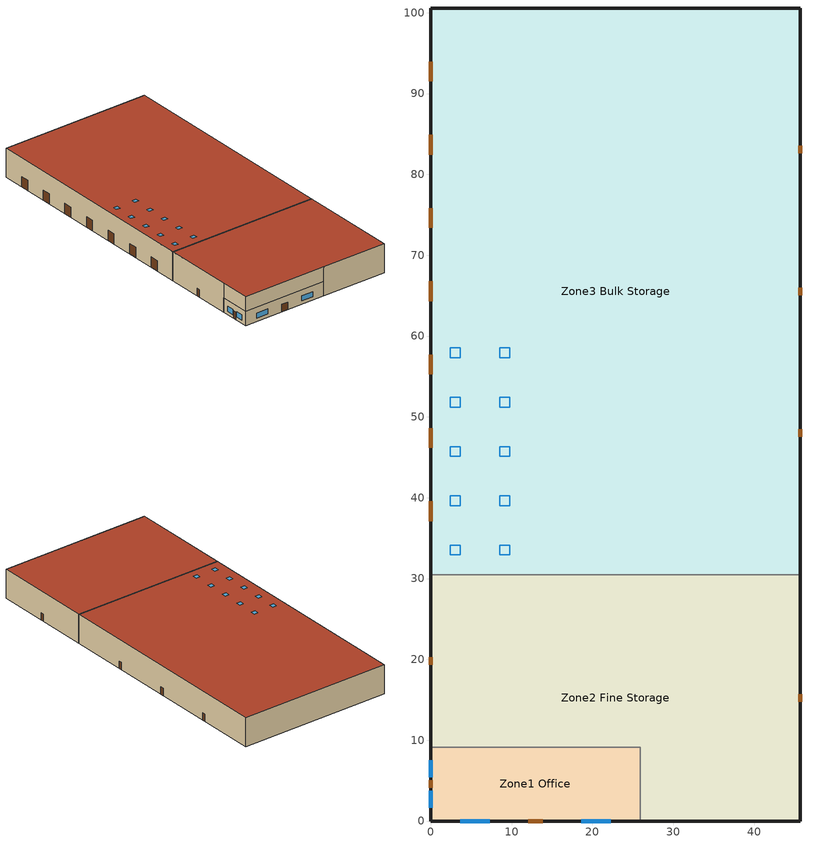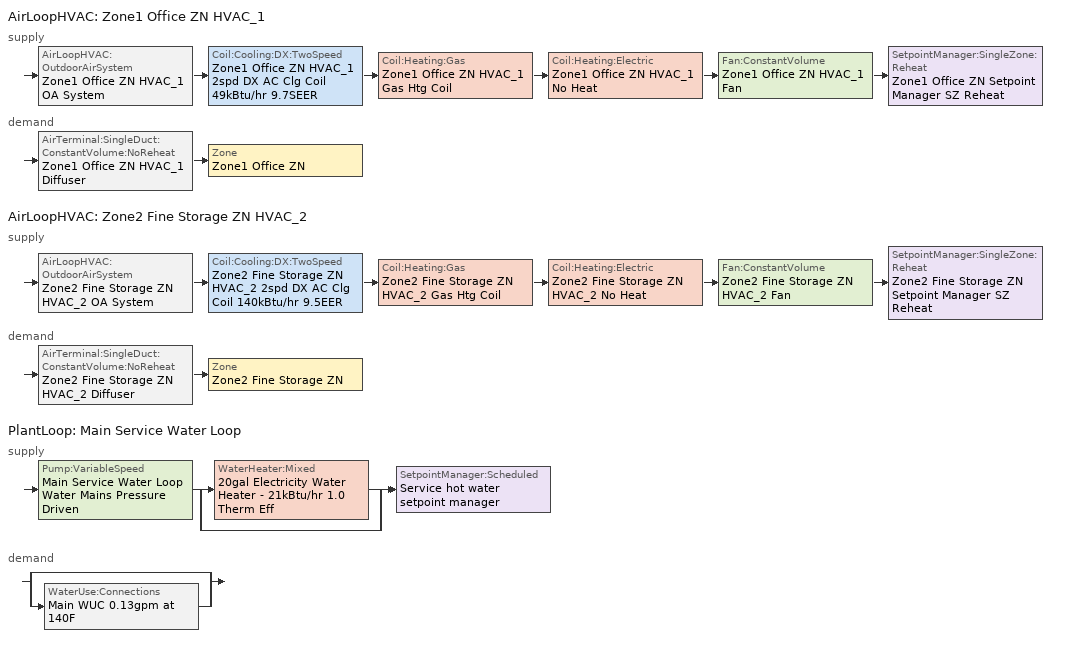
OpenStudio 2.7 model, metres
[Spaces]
Zone3 Bulk Storage
 floor ground: 45.72,100.58 45.72,30.48 0,30.48 0,100.58 z0
 wall outside: 45.72,30.48 45.72,100.58 0,100.58 0,30.48 z0:8.53
 wall to Zone2 Fine Storage: 45.72,30.48 0,30.48 z0:8.53
 door: 0,75.82 0,73.38 / 0,39.55 0,37.11 / 0,84.88 0,82.44 / 0,66.75 0,64.31 / 0,48.61 0,46.17 / 0,93.95 0,91.51 / 0,57.68 0,55.24 z0:3.05; 45.72,47.55 45.72,48.46 / 45.72,65.07 45.72,65.99 / 45.72,82.6 45.72,83.51 z0:2.13
 roof outside: 45.72,30.48 45.72,100.58 0,100.58 0,30.48 z8.53
 skylight: 3.66,32.92 3.66,34.14 2.44,34.14 2.44,32.92 z8.53; 3.66,39.01 3.66,40.23 2.44,40.23 2.44,39.01 z8.53; 3.66,45.11 3.66,46.33 2.44,46.33 2.44,45.11 z8.53; 3.66,51.2 3.66,52.42 2.44,52.42 2.44,51.2 z8.53; 3.66,57.3 3.66,58.52 2.44,58.52 2.44,57.3 z8.53; 9.75,32.92 9.75,34.14 8.53,34.14 8.53,32.92 z8.53; 9.75,39.01 9.75,40.23 8.53,40.23 8.53,39.01 z8.53; 9.75,45.11 9.75,46.33 8.53,46.33 8.53,45.11 z8.53; 9.75,51.2 9.75,52.42 8.53,52.42 8.53,51.2 z8.53; 9.75,57.3 9.75,58.52 8.53,58.52 8.53,57.3 z8.53
Zone2 Fine Storage
 floor to Zone1 Office: 0,0 0,9.14 25.91,9.14 25.91,0 z4.27
 floor ground: 45.72,30.48 45.72,0 25.91,0 25.91,9.14 0,9.14 0,30.48 z0
 wall outside: 0,30.48 0,9.14 / 25.91,0 45.72,0 45.72,30.48 z0:8.53; 0,9.14 0,0 25.91,0 z4.27:8.53
 wall to Zone1 Office: 0,9.14 25.91,9.14 25.91,0 z0:4.27
 door: 0,20.27 0,19.35 / 45.72,14.78 45.72,15.7 z0:2.13
 roof outside: 45.72,0 45.72,30.48 0,30.48 0,0 z8.53
Zone1 Office
 floor ground: 25.91,9.14 25.91,0 0,0 0,9.14 z0
 wall outside: 0,9.14 0,0 25.91,0 z0:4.27
 window: 0,7.52 0,5.39 / 18.59,0 22.25,0 / 3.66,0 7.31,0 / 0,3.76 0,1.62 z0.91:2.44
 door: 12.04,0 13.87,0 / 0,5.03 0,4.11 z0:2.13
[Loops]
AirLoopHVAC 'Zone1 Office ZN HVAC_1'
 supply: AirLoopHVAC:OutdoorAirSystem 'Zone1 Office ZN HVAC_1 OA System' > Coil:Cooling:DX:TwoSpeed 'Zone1 Office ZN HVAC_1 2spd DX AC Clg Coil 49kBtu/hr 9.7SEER' > Coil:Heating:Gas 'Zone1 Office ZN HVAC_1 Gas Htg Coil' > Coil:Heating:Electric 'Zone1 Office ZN HVAC_1 No Heat' > Fan:ConstantVolume 'Zone1 Office ZN HVAC_1 Fan' > SetpointManager:SingleZone:Reheat 'Zone1 Office ZN Setpoint Manager SZ Reheat'
 demand: AirTerminal:SingleDuct:ConstantVolume:NoReheat 'Zone1 Office ZN HVAC_1 Diffuser' > Zone 'Zone1 Office ZN'
AirLoopHVAC 'Zone2 Fine Storage ZN HVAC_2'
 supply: AirLoopHVAC:OutdoorAirSystem 'Zone2 Fine Storage ZN HVAC_2 OA System' > Coil:Cooling:DX:TwoSpeed 'Zone2 Fine Storage ZN HVAC_2 2spd DX AC Clg Coil 140kBtu/hr 9.5EER' > Coil:Heating:Gas 'Zone2 Fine Storage ZN HVAC_2 Gas Htg Coil' > Coil:Heating:Electric 'Zone2 Fine Storage ZN HVAC_2 No Heat' > Fan:ConstantVolume 'Zone2 Fine Storage ZN HVAC_2 Fan' > SetpointManager:SingleZone:Reheat 'Zone2 Fine Storage ZN Setpoint Manager SZ Reheat'
 demand: AirTerminal:SingleDuct:ConstantVolume:NoReheat 'Zone2 Fine Storage ZN HVAC_2 Diffuser' > Zone 'Zone2 Fine Storage ZN'
PlantLoop 'Main Service Water Loop'
 supply: Pump:VariableSpeed 'Main Service Water Loop Water Mains Pressure Driven' > split
  | WaterHeater:Mixed '20gal Electricity Water Heater - 21kBtu/hr 1.0 Therm Eff'
  | bypass
  join > SetpointManager:Scheduled 'Service hot water setpoint manager'
 demand: split
  | bypass
  | WaterUse:Connections 'Main WUC 0.13gpm at 140F'
[ClimateZones]
Climate Zone Institution Name 1=ASHRAE; Climate Zone Document Name 1=ANSI/ASHRAE Standard 169; Climate Zone Document Year 1=2006; Climate Zone Value 1=4A
[Building]
-Warehouse-ASHRAE 169-2013-4A created: 2019-04-24 11:20:40 -0700: Default Construction Set=90.1-2004 - Warehouse - ASHRAE 169-2013-4A; Standards Number of Stories=1; Standards Number of Above Ground Stories=1; Standards Building Type=Warehouse
[Site]
New York-John F Kennedy Intl AP_NY_USA: Latitude {deg}=40.65; Longitude {deg}=-73.8; Time Zone {hr}=-5; Elevation {m}=5; Terrain=Urban
[Site:WaterMainsTemperature]
Calculation Method=Correlation; Annual Average Outdoor Air Temperature {C}=12.4667; Maximum Difference In Monthly Average Outdoor Air Temperatures {deltaC}=25.2
[SizingPeriod:DesignDay] Barometric Pressure {Pa}=101241; Sky Clearness=0; Rain Indicator=0; Snow Indicator=0; Day of Month=21; Daylight Saving Time Indicator=0; Humidity Indicating Type=Wetbulb; Dry-Bulb Temperature Range Modifier Type=DefaultMultipliers
Name | Maximum Dry-Bulb Temperature {C} | Daily Dry-Bulb Temperature Range {deltaC} | Humidity Indicating Conditions at Maximum Dry-Bulb | Wind Speed {m/s} | Wind Direction {deg} | Month | Day Type | Solar Model Indicator | ASHRAE Taub | ASHRAE Taud
New.York-John.F.Kennedy.Intl.AP_NY_USA Ann Htg 99.6% Condns DB | -10.7 | 0 | -10.7 | 7.5 | 320 | 1 | WinterDesignDay | ASHRAEClearSky
New.York-John.F.Kennedy.Intl.AP_NY_USA Ann Clg .4% Condns DB=>MWB | 32.1 | 7.4 | 23.1 | 5.6 | 230 | 7 | SummerDesignDay | ASHRAETau | 0.541 | 1.8
[Site:GroundTemperature:BuildingSurface]
12.76, 12.67, 12.69, 12.73, 15.42, 20.26, 23.61, 23.99, 20.15, 14.85, 13.2, 12.9
[Material:NoMass] Thermal Absorptance=0.9; Solar Absorptance=0.7
Name | Roughness | Thermal Resistance {m2-K/W} | Visible Absorptance
CP02 CARPET PAD | VeryRough | 0.21648 | 0.8
Typical Insulation R-6.78; Typical Insulation R-6.78 1; Typical Insulation R-6.78 2; Typical Insulation R-6.78 3 | Smooth | 1.19347 | 0.7
Typical Carpet Pad | Smooth | 0.21648 | 0.8
Typical Insulation R-6.16; Typical Insulation R-6.16 1 | Smooth | 1.08515 | 0.7
Typical Insulation R-9.53; Typical Insulation R-9.53 1 | Smooth | 1.67819 | 0.7
Typical Insulation R-0.58; Typical Insulation R-0.58 1; Typical Insulation R-0.58 2; Typical Insulation R-0.58 3 | Smooth | 0.101875 | 0.7
Typical Insulation R-7.55; Typical Insulation R-7.55 1 | Smooth | 1.3294 | 0.7
Typical Insulation R-14.6; Typical Insulation R-14.6 1 | Smooth | 2.572 | 0.7
[Material]
Name | Roughness | Thickness {m} | Conductivity {W/m-K} | Density {kg/m3} | Specific Heat {J/kg-K} | Thermal Absorptance | Solar Absorptance | Visible Absorptance
100mm Normalweight concrete floor | MediumSmooth | 0.1016 | 2.31 | 2322 | 832
G01 13mm gypsum board | Smooth | 0.0127 | 0.16 | 800 | 1090 | 0.9 | 0.7 | 0.5
4 in. Normalweight Concrete Floor | MediumRough | 0.1016 | 2.31 | 2322 | 832 | 0.9 | 0.7 | 0.7
Metal Siding | Smooth | 0.0015 | 44.96 | 7688.86 | 410 | 0.9 | 0.7 | 0.7
1/2IN Gypsum | Smooth | 0.0127 | 0.16 | 784.9 | 830 | 0.9 | 0.4 | 0.4
Metal Roof Surface; F08 Metal surface | Smooth | 0.0008 | 45.28 | 7824 | 500 | 0.9 | 0.7 | 0.7
6 in. Normalweight Concrete Floor | MediumRough | 0.1524 | 2.31 | 2322 | 832 | 0.9 | 0.7 | 0.7
8 in. Concrete Block Basement Wall | MediumRough | 0.2032 | 1.326 | 1842 | 912 | 0.9 | 0.7 | 0.7
G05 25mm wood | MediumSmooth | 0.0254 | 0.15 | 608 | 1630 | 0.9 | 0.5 | 0.5
Std Wood 6inch | MediumSmooth | 0.15 | 0.12 | 540 | 1210 | 0.9 | 0.7 | 0.7
[DefaultConstructionSet] Interior Partition Construction=Typical Interior Partition
Name | Default Exterior Surface Constructions | Default Interior Surface Constructions | Default Ground Contact Surface Constructions | Default Exterior SubSurface Constructions | Default Interior SubSurface Constructions
90.1-2004 - Warehouse - ASHRAE 169-2013-4A | Default Surface Constructions 1 | Default Surface Constructions 2 | Default Surface Constructions 3 | Default Sub Surface Constructions 1 | Default Sub Surface Constructions 2
90.1-2004 - Warehouse - Bulk - ASHRAE 169-2013-4A | Default Surface Constructions 4 | Default Surface Constructions 5 | Default Surface Constructions 6 | Default Sub Surface Constructions 3 | Default Sub Surface Constructions 4
90.1-2004 - Warehouse - Fine - ASHRAE 169-2013-4A | Default Surface Constructions 7 | Default Surface Constructions 8 | Default Surface Constructions 9 | Default Sub Surface Constructions 5 | Default Sub Surface Constructions 6
90.1-2004 - Warehouse - Office - ASHRAE 169-2013-4A | Default Surface Constructions 10 | Default Surface Constructions 11 | Default Surface Constructions 12 | Default Sub Surface Constructions 7 | Default Sub Surface Constructions 8
[DefaultSurfaceConstructions]
Name | Floor Construction | Wall Construction | Roof Ceiling Construction
Default Surface Constructions 1 | Typical Insulated Exterior Mass Floor R-9.35 | Typical Insulated Metal Building Wall R-7.46 | Typical Insulated Metal Building Roof R-10.31
Default Surface Constructions 2; Default Surface Constructions 5; Default Surface Constructions 8; Default Surface Constructions 11 | Typical Interior Floor | Typical Interior Wall | Typical Interior Ceiling
Default Surface Constructions 3; Default Surface Constructions 6; Default Surface Constructions 9; Default Surface Constructions 12 | Typical Insulated Carpeted 6in Slab Floor | Typical Insulated Basement Mass Wall
Default Surface Constructions 4 | Typical Insulated Exterior Mass Floor R-9.35 1 | Typical Insulated Metal Building Wall R-7.46 1 | Typical Insulated Metal Building Roof R-10.31 1
Default Surface Constructions 7 | Typical Insulated Exterior Mass Floor R-9.35 2 | Typical Insulated Metal Building Wall R-8.85 | Typical Insulated Metal Building Roof R-15.38
Default Surface Constructions 10 | Typical Insulated Exterior Mass Floor R-9.35 3 | Typical Insulated Metal Building Wall R-8.85 1 | Typical Insulated Metal Building Roof R-15.38 1
[Construction]
Typical Insulated Exterior Mass Floor R-9.35: Typical Insulation R-6.78, 4 in. Normalweight Concrete Floor, Typical Carpet Pad
Typical Insulated Metal Building Wall R-7.46: Metal Siding, Typical Insulation R-6.16, 1/2IN Gypsum
Typical Insulated Metal Building Roof R-10.31: Metal Roof Surface, Typical Insulation R-9.53
Typical Interior Floor: 100mm Normalweight concrete floor, CP02 CARPET PAD
Typical Interior Wall: G01 13mm gypsum board, G01 13mm gypsum board
Typical Interior Ceiling: CP02 CARPET PAD, 100mm Normalweight concrete floor
Typical Insulated Carpeted 6in Slab Floor: 6 in. Normalweight Concrete Floor, Typical Carpet Pad
Typical Insulated Basement Mass Wall: 8 in. Concrete Block Basement Wall
U 0.57 SHGC 0.39 Dbl Ref-D Clr 6mm/6mm Air: REF D CLEAR 6MM, AIR 6MM, CLEAR 6MM
Typical Insulated Metal Door R-1.43: F08 Metal surface, Typical Insulation R-0.58
Typical Overhead Door: Typical Insulation R-6.78 1
U 1.17 SHGC 0.49 Simple Glazing Skylight U-1.17 SHGC 0.39: U 1.17 SHGC 0.49 Simple Glazing U-1.17 SHGC 0.39
Typical Interior Window: Clear 3mm
Typical Interior Door; Typical Interior Partition: G05 25mm wood
Typical Insulated Exterior Mass Floor R-9.35 1: Typical Insulation R-6.78 1, 4 in. Normalweight Concrete Floor, Typical Carpet Pad
Typical Insulated Metal Building Wall R-7.46 1: Metal Siding, Typical Insulation R-6.16 1, 1/2IN Gypsum
Typical Insulated Metal Building Roof R-10.31 1: Metal Roof Surface, Typical Insulation R-9.53 1
Typical Insulated Metal Door R-1.43 1: F08 Metal surface, Typical Insulation R-0.58 1
U 1.17 SHGC 0.49 Simple Glazing Skylight U-1.17 SHGC 0.39 1: U 1.17 SHGC 0.49 Simple Glazing U-1.17 SHGC 0.39 1
Typical Insulated Exterior Mass Floor R-9.35 2: Typical Insulation R-6.78 2, 4 in. Normalweight Concrete Floor, Typical Carpet Pad
Typical Insulated Metal Building Wall R-8.85: Metal Siding, Typical Insulation R-7.55, 1/2IN Gypsum
Typical Insulated Metal Building Roof R-15.38: Metal Roof Surface, Typical Insulation R-14.6
Typical Insulated Metal Door R-1.43 2: F08 Metal surface, Typical Insulation R-0.58 2
U 1.17 SHGC 0.49 Simple Glazing Skylight U-1.17 SHGC 0.39 2: U 1.17 SHGC 0.49 Simple Glazing U-1.17 SHGC 0.39 2
Typical Insulated Exterior Mass Floor R-9.35 3: Typical Insulation R-6.78 3, 4 in. Normalweight Concrete Floor, Typical Carpet Pad
Typical Insulated Metal Building Wall R-8.85 1: Metal Siding, Typical Insulation R-7.55 1, 1/2IN Gypsum
Typical Insulated Metal Building Roof R-15.38 1: Metal Roof Surface, Typical Insulation R-14.6 1
Typical Insulated Metal Door R-1.43 3: F08 Metal surface, Typical Insulation R-0.58 3
U 1.17 SHGC 0.49 Simple Glazing Skylight U-1.17 SHGC 0.39 3: U 1.17 SHGC 0.49 Simple Glazing U-1.17 SHGC 0.39 3
InteriorFurnishings: Std Wood 6inch
[DefaultSubSurfaceConstructions]
Name | Fixed Window Construction | Operable Window Construction | Door Construction | Overhead Door Construction | Skylight Construction | Tubular Daylight Dome Construction | Tubular Daylight Diffuser Construction
Default Sub Surface Constructions 1 | U 0.57 SHGC 0.39 Dbl Ref-D Clr 6mm/6mm Air | U 0.57 SHGC 0.39 Dbl Ref-D Clr 6mm/6mm Air | Typical Insulated Metal Door R-1.43 | Typical Overhead Door | U 1.17 SHGC 0.49 Simple Glazing Skylight U-1.17 SHGC 0.39 | Typical Interior Window | Typical Interior Window
Default Sub Surface Constructions 2; Default Sub Surface Constructions 4; Default Sub Surface Constructions 6; Default Sub Surface Constructions 8 | Typical Interior Window | Typical Interior Window | Typical Interior Door
Default Sub Surface Constructions 3 | U 0.57 SHGC 0.39 Dbl Ref-D Clr 6mm/6mm Air | U 0.57 SHGC 0.39 Dbl Ref-D Clr 6mm/6mm Air | Typical Insulated Metal Door R-1.43 1 | Typical Overhead Door | U 1.17 SHGC 0.49 Simple Glazing Skylight U-1.17 SHGC 0.39 1 | Typical Interior Window | Typical Interior Window
Default Sub Surface Constructions 5 | U 0.57 SHGC 0.39 Dbl Ref-D Clr 6mm/6mm Air | U 0.57 SHGC 0.39 Dbl Ref-D Clr 6mm/6mm Air | Typical Insulated Metal Door R-1.43 2 | Typical Overhead Door | U 1.17 SHGC 0.49 Simple Glazing Skylight U-1.17 SHGC 0.39 2 | Typical Interior Window | Typical Interior Window
Default Sub Surface Constructions 7 | U 0.57 SHGC 0.39 Dbl Ref-D Clr 6mm/6mm Air | U 0.57 SHGC 0.39 Dbl Ref-D Clr 6mm/6mm Air | Typical Insulated Metal Door R-1.43 3 | Typical Overhead Door | U 1.17 SHGC 0.49 Simple Glazing Skylight U-1.17 SHGC 0.39 3 | Typical Interior Window | Typical Interior Window
[WindowMaterial:Glazing] Optical Data Type=SpectralAverage; Infrared Transmittance at Normal Incidence=0; Front Side Infrared Hemispherical Emissivity=0.84; Conductivity {W/m-K}=0.9; Dirt Correction Factor for Solar and Visible Transmittance=1; Solar Diffusing=No
Name | Thickness {m} | Solar Transmittance at Normal Incidence | Front Side Solar Reflectance at Normal Incidence | Back Side Solar Reflectance at Normal Incidence | Visible Transmittance at Normal Incidence | Front Side Visible Reflectance at Normal Incidence | Back Side Visible Reflectance at Normal Incidence | Back Side Infrared Hemispherical Emissivity
REF D CLEAR 6MM | 0.006 | 0.429 | 0.308 | 0.379 | 0.334 | 0.453 | 0.505 | 0.82
CLEAR 6MM | 0.006 | 0.775 | 0.071 | 0.071 | 0.881 | 0.08 | 0.08 | 0.84
Clear 3mm | 0.003 | 0.837 | 0.075 | 0.075 | 0.898 | 0.081 | 0.081 | 0.84
[WindowMaterial:Gas]
AIR 6MM: Gas Type=Air; Thickness {m}=0.0063
[WindowMaterial:SimpleGlazingSystem] U-Factor {W/m2-K}=6.64357; Solar Heat Gain Coefficient=0.39; Visible Transmittance=0.38
U 1.17 SHGC 0.49 Simple Glazing U-1.17 SHGC 0.39; U 1.17 SHGC 0.49 Simple Glazing U-1.17 SHGC 0.39 1; U 1.17 SHGC 0.49 Simple Glazing U-1.17 SHGC 0.39 2; U 1.17 SHGC 0.49 Simple Glazing U-1.17 SHGC 0.39 3
[Space] Building Story=Building Story 1; Part of Total Floor Area=Yes
Name | Space Type | Thermal Zone
Zone3 Bulk Storage | Warehouse Bulk | Zone3 Bulk Storage ZN
Zone2 Fine Storage | Warehouse Fine | Zone2 Fine Storage ZN
Zone1 Office | Warehouse Office | Zone1 Office ZN
[BuildingStory]
Building Story 1: Nominal Z Coordinate {m}=0
[SpaceType] Standards Building Type=Warehouse
Name | Default Construction Set | Default Schedule Set | Design Specification Outdoor Air Object | Standards Space Type
Warehouse Bulk | 90.1-2004 - Warehouse - Bulk - ASHRAE 169-2013-4A | Warehouse Bulk Schedule Set | Warehouse Bulk Ventilation | Bulk
Warehouse Fine | 90.1-2004 - Warehouse - Fine - ASHRAE 169-2013-4A | Warehouse Fine Schedule Set | Warehouse Fine Ventilation | Fine
Warehouse Office | 90.1-2004 - Warehouse - Office - ASHRAE 169-2013-4A | Warehouse Office Schedule Set | Warehouse Office Ventilation | Office
[Lights:Definition] Design Level Calculation Method=Watts/Area; Fraction Visible=0.18
Name | Watts per Space Floor Area {W/m2} | Fraction Radiant
Warehouse Bulk Lights Definition; Warehouse Fine Lights Definition | 8.61113 | 0.42
Warehouse Office Lights Definition | 10.7639 | 0.37
[Lights] Fraction Replaceable=1
Name | Lights Definition | Space or SpaceType
Warehouse Bulk Lights | Warehouse Bulk Lights Definition | Warehouse Bulk
Warehouse Fine Lights | Warehouse Fine Lights Definition | Warehouse Fine
Warehouse Office Lights | Warehouse Office Lights Definition | Warehouse Office
[ElectricEquipment:Definition] Design Level Calculation Method=Watts/Area; Fraction Radiant=0.5
Name | Watts per Space Floor Area {W/m2}
Warehouse Bulk Elec Equip Definition | 2.55842
Warehouse Office Elec Equip Definition | 8.07293
[ElectricEquipment]
Name | Electric Equipment Definition | Space or SpaceType
Warehouse Bulk Elec Equip | Warehouse Bulk Elec Equip Definition | Warehouse Bulk
Warehouse Office Elec Equip | Warehouse Office Elec Equip Definition | Warehouse Office
[DesignSpecification:OutdoorAir] Outdoor Air Method=Sum
Name | Outdoor Air Flow per Floor Area {m3/s-m2} | Outdoor Air Flow per Person {m3/s-person} | Outdoor Air Flow Rate {m3/s} | Outdoor Air Flow Air Changes per Hour {1/hr}
Warehouse Bulk Ventilation | 0.000254
Warehouse Fine Ventilation | 0.000254 | 0 | 0 | 0
Warehouse Office Ventilation | 0.000199136 | 0 | 0 | 0
[DefaultScheduleSet] Number of People Schedule=Warehouse BLDG_OCC_SCH; People Activity Level Schedule=Warehouse Office Activity Schedule
Name | Lighting Schedule | Electric Equipment Schedule | Infiltration Schedule
Warehouse Bulk Schedule Set | Warehouse BLDG_LIGHT_STORAGE_SCH | Warehouse Bldg Equip | Warehouse Bulk Infil Schedule
Warehouse Fine Schedule Set | Warehouse BLDG_LIGHT_STORAGE_SCH | Warehouse Bldg Equip | Warehouse Fine Infil Schedule
Warehouse Office Schedule Set | Warehouse BLDG_LIGHT_OFFICE_SCH | Warehouse Office_Plug_SCH | Warehouse Office Infil Schedule
[ThermostatSetpoint:DualSetpoint]
Name | Heating Setpoint Temperature Schedule | Cooling Setpoint Temperature Schedule
Warehouse Office Thermostat 1 | Warehouse HtgSetp | Warehouse ClgSetp
Warehouse Fine Thermostat 1 | Warehouse Fine Storage Heating Setpoint Schedule | Warehouse Fine Storage Cooling Setpoint Schedule
Warehouse Bulk Thermostat 1 | Warehouse Bulk Storage Heating Setpoint Schedule | Warehouse ClgSetp BulkStorage
[People:Definition]
Warehouse Office People Definition: Number of People Calculation Method=People/Area; People per Space Floor Area {person/m2}=0.0210973; Fraction Radiant=0.3
[People]
Warehouse Office People: People Definition=Warehouse Office People Definition; Space or SpaceType=Warehouse Office; Work Efficiency Schedule=Work Efficiency Schedule; Clothing Insulation Schedule=Clothing Schedule; Air Velocity Schedule=Air Velocity Schedule; Multiplier=1
[SpaceInfiltration:DesignFlowRate] Design Flow Rate Calculation Method=Flow/ExteriorArea; Constant Term Coefficient=0; Temperature Term Coefficient=0; Velocity Term Coefficient=0.224; Velocity Squared Term Coefficient=0
Name | Space or SpaceType | Schedule | Flow per Exterior Surface Area {m3/s-m2}
Zone1 Office Infiltration | Zone1 Office | Warehouse Office Infil Schedule | 0.00102523
Zone2 Fine Storage Infiltration | Zone2 Fine Storage | Warehouse Fine Infil Schedule | 0.000362081
Zone3 Bulk Storage Infiltration | Zone3 Bulk Storage | Warehouse Bulk Infil Schedule | 0.000339491
[ThermalZone] Use Ideal Air Loads=No
Name | Thermostat
Zone1 Office ZN | Warehouse Office Thermostat 1
Zone2 Fine Storage ZN | Warehouse Fine Thermostat 1
Zone3 Bulk Storage ZN | Warehouse Bulk Thermostat 1
[Sizing:Zone] Zone Cooling Design Supply Air Temperature Input Method=SupplyAirTemperature; Zone Cooling Design Supply Air Temperature Difference {deltaC}=11.11; Zone Heating Design Supply Air Temperature Input Method=SupplyAirTemperature; Zone Heating Design Supply Air Temperature {C}=50; Zone Heating Design Supply Air Temperature Difference {deltaC}=11.11; Zone Cooling Design Supply Air Humidity Ratio {kg-H2O/kg-air}=0.0085; Zone Heating Design Supply Air Humidity Ratio {kg-H2O/kg-air}=0.008; Cooling Design Air Flow Method=DesignDay; Heating Design Air Flow Method=DesignDay; Account for Dedicated Outdoor Air System=No; Dedicated Outdoor Air System Control Strategy=NeutralSupplyAir; Dedicated Outdoor Air Low Setpoint Temperature for Design {C}=autosize; Dedicated Outdoor Air High Setpoint Temperature for Design {C}=autosize
Name | Zone Cooling Design Supply Air Temperature {C}
Zone1 Office ZN; Zone2 Fine Storage ZN | 12.7778
Zone3 Bulk Storage ZN | 14
[Zone equipment]
Zone1 Office ZN: Zone1 Office ZN HVAC_1 Diffuser
Zone2 Fine Storage ZN: Zone2 Fine Storage ZN HVAC_2 Diffuser
Zone3 Bulk Storage ZN: Zone3 Bulk Storage ZN Unit Heater, Zone3 Bulk Storage ZN Ventilation, Zone3 Bulk Storage ZN Ventilation 1
[AirLoopHVAC] Availability Schedule=Warehouse FanSched; Design Supply Air Flow Rate {m3/s}=AutoSize
Zone1 Office ZN HVAC_1; Zone2 Fine Storage ZN HVAC_2
[Sizing:System] Type of Load to Size On=Sensible; Design Outdoor Air Flow Rate {m3/s}=Autosize; Central Heating Maximum System Air Flow Ratio=1; Preheat Design Temperature {C}=7.22222; Preheat Design Humidity Ratio {kg-H2O/kg-Air}=0.008; Precool Design Temperature {C}=12.7778; Precool Design Humidity Ratio {kg-H2O/kg-Air}=0.008; Central Cooling Design Supply Air Temperature {C}=12.7778; Central Heating Design Supply Air Temperature {C}=50; Sizing Option=Coincident; 100% Outdoor Air in Cooling=No; 100% Outdoor Air in Heating=No; Central Cooling Design Supply Air Humidity Ratio {kg-H2O/kg-Air}=0.0085; Central Heating Design Supply Air Humidity Ratio {kg-H2O/kg-Air}=0.008; Cooling Design Air Flow Method=DesignDay; Cooling Design Air Flow Rate {m3/s}=0; Heating Design Air Flow Method=DesignDay; Heating Design Air Flow Rate {m3/s}=0; System Outdoor Air Method=ZoneSum; Zone Maximum Outdoor Air Fraction=1; Cooling Supply Air Flow Rate Per Floor Area {m3/s-m2}=0.00996765; Cooling Fraction of Autosized Cooling Supply Air Flow Rate=1; Cooling Supply Air Flow Rate Per Unit Cooling Capacity {m3/s-W}=3.94755e-05; Heating Supply Air Flow Rate Per Floor Area {m3/s-m2}=0.00996765; Heating Fraction of Autosized Heating Supply Air Flow Rate=1; Heating Fraction of Autosized Cooling Supply Air Flow Rate=1; Heating Supply Air Flow Rate Per Unit Heating Capacity {m3/s-W}=3.15882e-05; Cooling Design Capacity Method=CoolingDesignCapacity; Cooling Design Capacity {W}=autosize; Cooling Design Capacity Per Floor Area {W/m2}=234.7; Fraction of Autosized Cooling Design Capacity=1; Heating Design Capacity Method=HeatingDesignCapacity; Heating Design Capacity {W}=autosize; Heating Design Capacity Per Floor Area {W/m2}=157; Fraction of Autosized Heating Design Capacity=1; Central Cooling Capacity Control Method=OnOff
Zone1 Office ZN HVAC_1; Zone2 Fine Storage ZN HVAC_2
[SetpointManager:SingleZone:Reheat] Minimum Supply Air Temperature {C}=12.7778; Maximum Supply Air Temperature {C}=50
Name | Control Zone | Setpoint Node or NodeList
Zone1 Office ZN Setpoint Manager SZ Reheat | Zone1 Office ZN | Zone1 Office ZN HVAC_1 Supply Outlet Node
Zone2 Fine Storage ZN Setpoint Manager SZ Reheat | Zone2 Fine Storage ZN | Zone2 Fine Storage ZN HVAC_2 Supply Outlet Node
[Fan:ConstantVolume] Maximum Flow Rate {m3/s}=AutoSize; Motor In Airstream Fraction=1
Name | Availability Schedule | Fan Total Efficiency | Pressure Rise {Pa} | Motor Efficiency
Zone1 Office ZN HVAC_1 Fan | Warehouse FanSched | 0.546 | 622.722 | 0.84
Zone2 Fine Storage ZN HVAC_2 Fan | Warehouse FanSched | 0.56875 | 622.722 | 0.875
Zone3 Bulk Storage ZN UnitHeater Fan | Always On | 0.53625 | 49.8178 | 0.825
[Coil:Heating:Gas] Gas Burner Efficiency=0.8; Nominal Capacity {W}=AutoSize; Parasitic Electric Load {W}=0; Parasitic Gas Load {W}=0
Name | Availability Schedule
Zone1 Office ZN HVAC_1 Gas Htg Coil; Zone2 Fine Storage ZN HVAC_2 Gas Htg Coil | Always On Discrete
Zone3 Bulk Storage ZN UnitHeater Gas Htg Coil | Always On
[Coil:Heating:Electric] Availability Schedule=Always Off Discrete; Efficiency=1; Nominal Capacity {W}=0
Zone1 Office ZN HVAC_1 No Heat; Zone2 Fine Storage ZN HVAC_2 No Heat
[Coil:Cooling:DX:TwoSpeed] Availability Schedule=Always On Discrete; Rated High Speed Total Cooling Capacity {W}=Autosize; Rated High Speed Sensible Heat Ratio=Autosize; Rated High Speed Air Flow Rate {m3/s}=Autosize; Total Cooling Capacity Function of Temperature Curve=CoilClgDXQRatio_fTwbToadbSI; Total Cooling Capacity Function of Flow Fraction Curve=CoilClgDXSnglQRatio_fCFMRatio; Energy Input Ratio Function of Temperature Curve=CoilClgDXEIRRatio_fTwbToadbSI; Energy Input Ratio Function of Flow Fraction Curve=CoilClgDXSnglEIRRatio_fCFMRatio; Part Load Fraction Correlation Curve=CoilClgDXEIRRatio_fQFrac; Rated Low Speed Total Cooling Capacity {W}=Autosize; Rated Low Speed Sensible Heat Ratio=0.69; Low Speed Total Cooling Capacity Function of Temperature Curve=CoilClgDXQRatio_fTwbToadbSI; Low Speed Energy Input Ratio Function of Temperature Curve=CoilClgDXEIRRatio_fTwbToadbSI; Condenser Type=AirCooled; High Speed Evaporative Condenser Effectiveness=0; High Speed Evaporative Condenser Air Flow Rate {m3/s}=Autosize; High Speed Evaporative Condenser Pump Rated Power Consumption {W}=Autosize; Low Speed Evaporative Condenser Effectiveness=0; Low Speed Evaporative Condenser Air Flow Rate {m3/s}=Autosize; Low Speed Evaporative Condenser Pump Rated Power Consumption {W}=Autosize; Basin Heater Capacity {W/K}=10; Basin Heater Setpoint Temperature {C}=2
Name | Rated High Speed COP {W/W} | Rated Low Speed COP {W/W}
Zone1 Office ZN HVAC_1 2spd DX AC Clg Coil 49kBtu/hr 9.7SEER | 3.14722 | 3.14722
Zone2 Fine Storage ZN HVAC_2 2spd DX AC Clg Coil 140kBtu/hr 9.5EER | 3.2994 | 3.2994
[Controller:OutdoorAir] Minimum Outdoor Air Flow Rate {m3/s}=autosize; Maximum Outdoor Air Flow Rate {m3/s}=Autosize; Economizer Control Type=NoEconomizer; Economizer Control Action Type=ModulateFlow; Economizer Maximum Limit Dry-Bulb Temperature {C}=28; Economizer Maximum Limit Enthalpy {J/kg}=64000; Lockout Type=LockoutWithCompressor; Minimum Limit Type=FixedMinimum; Minimum Outdoor Air Schedule=Always On Discrete; High Humidity Control=No; Heat Recovery Bypass Control Type=BypassWhenWithinEconomizerLimits
Name | Controller Mechanical Ventilation
Zone1 Office ZN HVAC_1 OA System Controller | Controller Mechanical Ventilation 1
Zone2 Fine Storage ZN HVAC_2 OA System Controller | Controller Mechanical Ventilation 2
[Controller:MechanicalVentilation] Availability Schedule=Always On Discrete; System Outdoor Air Method=ZoneSum
Controller Mechanical Ventilation 1; Controller Mechanical Ventilation 2
[AirLoopHVAC:OutdoorAirSystem]
Name | Controller
Zone1 Office ZN HVAC_1 OA System | Zone1 Office ZN HVAC_1 OA System Controller
Zone2 Fine Storage ZN HVAC_2 OA System | Zone2 Fine Storage ZN HVAC_2 OA System Controller
[AvailabilityManager:NightCycle] Control Type=CycleOnAny; Thermostat Tolerance {deltaC}=1; Cycling Run Time {s}=1800
Availability Manager Night Cycle 1; Availability Manager Night Cycle 2
[AirTerminal:SingleDuct:ConstantVolume:NoReheat] Availability Schedule=Always On Discrete; Maximum Air Flow Rate {m3/s}=AutoSize
Zone1 Office ZN HVAC_1 Diffuser; Zone2 Fine Storage ZN HVAC_2 Diffuser
[ZoneHVAC:UnitHeater]
Zone3 Bulk Storage ZN Unit Heater: Availability Schedule=Always On; Supply Air Fan=Zone3 Bulk Storage ZN UnitHeater Fan; Maximum Supply Air Flow Rate {m3/s}=autosize; Fan Control Type=OnOff; Heating Coil=Zone3 Bulk Storage ZN UnitHeater Gas Htg Coil; Minimum Hot Water Flow Rate {m3/s}=0; Heating Convergence Tolerance=0.001
[ZoneVentilation:DesignFlowRate] Schedule=Always On; Design Flow Rate Calculation Method=Flow/Zone; Flow Rate per Zone Floor Area {m3/s-m2}=0; Flow Rate per Person {m3/s-person}=0; Air Changes per Hour {1/hr}=0; Temperature Term Coefficient=0; Velocity Squared Term Coefficient=0; Delta Temperature {deltaC}=-100; Minimum Outdoor Temperature {C}=-100; Maximum Outdoor Temperature {C}=100; Maximum Wind Speed {m/s}=40
Name | Design Flow Rate {m3/s} | Ventilation Type | Fan Pressure Rise {Pa} | Fan Total Efficiency | Constant Term Coefficient | Velocity Term Coefficient | Minimum Indoor Temperature {C} | Maximum Indoor Temperature {C}
Zone3 Bulk Storage ZN Ventilation | 37.76 | Exhaust | 31.1361 | 0.51 | 1 | 0 | 29.4444 | 100
Zone3 Bulk Storage ZN Ventilation 1 | 0.943895 | Natural | 0 | 1 | 0 | 0.224 | -73.3333 | 29.4444
[InternalMass:Definition]
Internal Mass Definition 1: Construction=InteriorFurnishings; Design Level Calculation Method=SurfaceArea/Area; Surface Area per Space Floor Area=2
[InternalMass] Internal Mass Definition=Internal Mass Definition 1; Multiplier=1
Name | Space or SpaceType
Zone2 Fine Storage Mass | Zone2 Fine Storage
Zone1 Office Mass | Zone1 Office
[PlantLoop]
Main Service Water Loop: Glycol Concentration=0; Maximum Loop Temperature {C}=60; Minimum Loop Temperature {C}=10; Plant Loop Volume {m3}=Autocalculate; Load Distribution Scheme=Optimal
[Sizing:Plant]
Main Service Water Loop: Loop Type=Heating; Design Loop Exit Temperature {C}=60; Loop Design Temperature Difference {deltaC}=5; Sizing Option=NonCoincident; Zone Timesteps in Averaging Window=1; Coincident Sizing Factor Mode=None
[SetpointManager:Scheduled]
Service hot water setpoint manager: Control Variable=Temperature; Schedule=Service Water Loop Temp - 140F; Setpoint Node or NodeList=Main Service Water Loop Supply Outlet Node
[Pump:VariableSpeed]
Main Service Water Loop Water Mains Pressure Driven: Rated Pump Head {Pa}=0.001; Motor Efficiency=0.825; Pump Control Type=Continuous; Skin Loss Radiative Fraction=0.5; Design Power Sizing Method=PowerPerFlowPerPressure; Design Electric Power per Unit Flow Rate {W/(m3/s)}=348701.1; Design Shaft Power per Unit Flow Rate per Unit Head {W-s/m3-Pa}=1.28205; Design Minimum Flow Rate Fraction=0
[WaterHeater:Mixed]
20gal Electricity Water Heater - 21kBtu/hr 1.0 Therm Eff: Tank Volume {m3}=0.0757082; Setpoint Temperature Schedule=Service Water Loop Temp - 140F; Deadband Temperature Difference {deltaC}=2; Maximum Temperature Limit {C}=60; Heater Control Type=Cycle; Heater Maximum Capacity {W}=6154.75; Heater Fuel Type=Electricity; Heater Thermal Efficiency=1; Off Cycle Parasitic Fuel Consumption Rate {W}=483; Off Cycle Parasitic Fuel Type=Electricity; Off Cycle Parasitic Heat Fraction to Tank=0; On Cycle Parasitic Fuel Consumption Rate {W}=483; On Cycle Parasitic Fuel Type=Electricity; On Cycle Parasitic Heat Fraction to Tank=0; Ambient Temperature Indicator=ThermalZone; Ambient Temperature Thermal Zone=Zone1 Office ZN; Off Cycle Loss Coefficient to Ambient Temperature {W/K}=1.42761; On Cycle Loss Coefficient to Ambient Temperature {W/K}=1.42761; Use Side Effectiveness=1; Source Side Effectiveness=1; Use Side Design Flow Rate {m3/s}=autosize; Source Side Design Flow Rate {m3/s}=autosize; Indirect Water Heating Recovery Time {hr}=1.5; Source Side Flow Control Mode=IndirectHeatPrimarySetpoint
[WaterUse:Connections]
Main WUC 0.13gpm at 140F: Water Use Equipment Name 1=Main Service Water Use 0.13gpm at 140F
[WaterUse:Equipment:Definition]
Main Service Water Use Def 0.13gpm: Peak Flow Rate {m3/s}=8.07469e-06; Target Temperature Schedule=Mixed Water At Faucet Temp - 140F; Sensible Fraction Schedule=Fraction Sensible - 0.2; Latent Fraction Schedule=Fraction Latent - 0.05
[WaterUse:Equipment]
Main Service Water Use 0.13gpm at 140F: Water Use Equipment Definition=Main Service Water Use Def 0.13gpm; Flow Rate Fraction Schedule=Warehouse Office DHW Schedule
[Exterior:Lights:Definition]
NonDimming Exterior Lights Def: Design Level {W}=7857.24
[Exterior:Lights]
NonDimming Exterior Lights Def: Exterior Lights Definition=NonDimming Exterior Lights Def; Schedule=Warehouse Exterior_Lgt_ALWAYS_ON; Control Option=AstronomicalClock
[Schedule:Ruleset]
Name | Default Day Schedule | Summer Design Day Schedule | Winter Design Day Schedule
Warehouse BLDG_OCC_SCH | Warehouse BLDG_OCC_SCH Default | Warehouse BLDG_OCC_SCH Summer Design Day | Warehouse BLDG_OCC_SCH Winter Design Day
Warehouse Office Activity Schedule | Warehouse Office Activity Schedule Default | Warehouse Office Activity Schedule Summer Design Day | Warehouse Office Activity Schedule Winter Design Day
Warehouse BLDG_LIGHT_STORAGE_SCH | Warehouse BLDG_LIGHT_STORAGE_SCH Default | Warehouse BLDG_LIGHT_STORAGE_SCH Summer Design Day | Warehouse BLDG_LIGHT_STORAGE_SCH Winter Design Day
Warehouse Bldg Equip | Warehouse Bldg Equip Default | Warehouse Bldg Equip Summer Design Day | Warehouse Bldg Equip Winter Design Day
Warehouse Bulk Infil Schedule | Schedule Day 9
Warehouse Bulk Storage Heating Setpoint Schedule | Warehouse Bulk Storage Heating Setpoint Schedule Default | Warehouse Bulk Storage Heating Setpoint Schedule Summer Design Day | Warehouse Bulk Storage Heating Setpoint Schedule Winter Design Day
Warehouse ClgSetp BulkStorage | Warehouse ClgSetp BulkStorage Default | Warehouse ClgSetp BulkStorage Summer Design Day | Warehouse ClgSetp BulkStorage Winter Design Day
Warehouse Fine Infil Schedule | Schedule Day 14
Warehouse Fine Storage Heating Setpoint Schedule | Warehouse Fine Storage Heating Setpoint Schedule Default | Warehouse Fine Storage Heating Setpoint Schedule Summer Design Day | Warehouse Fine Storage Heating Setpoint Schedule Winter Design Day
Warehouse Fine Storage Cooling Setpoint Schedule | Warehouse Fine Storage Cooling Setpoint Schedule Default | Warehouse Fine Storage Cooling Setpoint Schedule Summer Design Day | Warehouse Fine Storage Cooling Setpoint Schedule Winter Design Day
Clothing Schedule | Clothing Schedule Default Winter Clothes
Air Velocity Schedule | Air Velocity Schedule Default
Work Efficiency Schedule | Work Efficiency Schedule Default
Warehouse BLDG_LIGHT_OFFICE_SCH | Warehouse BLDG_LIGHT_OFFICE_SCH Default | Warehouse BLDG_LIGHT_OFFICE_SCH Summer Design Day | Warehouse BLDG_LIGHT_OFFICE_SCH Winter Design Day
Warehouse Office_Plug_SCH | Warehouse Office_Plug_SCH Default | Warehouse Office_Plug_SCH Summer Design Day | Warehouse Office_Plug_SCH Winter Design Day
Warehouse Office Infil Schedule | Schedule Day 23
Warehouse HtgSetp | Warehouse HtgSetp Default | Warehouse HtgSetp Summer Design Day | Warehouse HtgSetp Winter Design Day
Warehouse ClgSetp | Warehouse ClgSetp Default | Warehouse ClgSetp Summer Design Day | Warehouse ClgSetp Winter Design Day
Warehouse FanSched | Warehouse FanSched Default | Warehouse FanSched Summer Design Day | Warehouse FanSched Winter Design Day
Always On | Always On Default
Service Water Loop Temp - 140F | Service Water Loop Temp - 140F Default
Fraction Sensible - 0.2 | Fraction Sensible - 0.2 Default
Fraction Latent - 0.05 | Fraction Latent - 0.05 Default
Mixed Water At Faucet Temp - 140F | Mixed Water At Faucet Temp - 140F Default
Warehouse Office DHW Schedule | Warehouse Office DHW Schedule Default | Warehouse Office DHW Schedule Summer Design Day | Warehouse Office DHW Schedule Winter Design Day
Warehouse Exterior_Lgt_ALWAYS_ON | Warehouse Exterior_Lgt_ALWAYS_ON Default | Warehouse Exterior_Lgt_ALWAYS_ON Summer Design Day | Warehouse Exterior_Lgt_ALWAYS_ON Winter Design Day
[Schedule:Day]
Warehouse BLDG_OCC_SCH Default; Warehouse BLDG_LIGHT_STORAGE_SCH Winter Design Day; Warehouse Bldg Equip Default; Warehouse Bldg Equip Sun|Hol Day; Schedule Day 9; Schedule Day 14; Work Efficiency Schedule Default; Warehouse BLDG_LIGHT_OFFICE_SCH Winter Design Day; Warehouse Office_Plug_SCH Winter Design Day; Schedule Day 23; Warehouse FanSched Default: 24, 0, 0
Warehouse BLDG_OCC_SCH Winter Design Day; Warehouse BLDG_OCC_SCH Summer Design Day; Warehouse BLDG_OCC_SCH WntrDsn|SmrDsn|Sat|Wkdy Day: 6, 0, 0, 7, 0, 0.11, 8, 0, 0.21, 12, 0, 1, 13, 0, 0.53, 17, 0, 1, 18, 0, 0.32, 24, 0, 0
Warehouse Office Activity Schedule Default; Warehouse Office Activity Schedule Winter Design Day; Warehouse Office Activity Schedule Summer Design Day: 24, 0, 131.85
Warehouse BLDG_LIGHT_STORAGE_SCH Default: 24, 0, 0.1
Warehouse BLDG_LIGHT_STORAGE_SCH Sat|Wkdy Day: 7, 0, 0.1, 8, 0, 0.6, 9, 0, 0.75, 16, 0, 0.85, 17, 0, 0.75, 18, 0, 0.6, 24, 0, 0.1
Warehouse BLDG_LIGHT_STORAGE_SCH Summer Design Day; Warehouse Fine Infil Schedule Wknd Day; Clothing Schedule Default Winter Clothes; Warehouse BLDG_LIGHT_OFFICE_SCH Summer Design Day; Warehouse Office_Plug_SCH Summer Design Day; Warehouse Office Infil Schedule Wknd Day; Warehouse FanSched Winter Design Day; Warehouse FanSched Summer Design Day; Always On Default; Warehouse Exterior_Lgt_ALWAYS_ON Default; Warehouse Exterior_Lgt_ALWAYS_ON Winter Design Day; Warehouse Exterior_Lgt_ALWAYS_ON Summer Design Day: 24, 0, 1
Warehouse Bldg Equip Mon|Tue|Wed|Thu|Fri|Sat Day; Warehouse Bldg Equip Summer Design Day; Warehouse Bldg Equip Winter Design Day: 8, 0, 0.25, 12, 0, 1, 13, 0, 0.25, 17, 0, 1, 24, 0, 0.25
Warehouse Bulk Infil Schedule Wkdy Day: 8, 0, 0.765, 12, 0, 1, 13, 0, 0.765, 17, 0, 1, 24, 0, 0.765
Warehouse Bulk Infil Schedule Wknd Day: 24, 0, 0.765
Warehouse Bulk Storage Heating Setpoint Schedule Default; Warehouse Bulk Storage Heating Setpoint Schedule Winter Design Day; Warehouse Bulk Storage Heating Setpoint Schedule Summer Design Day: 24, 0, 10
Warehouse ClgSetp BulkStorage Default; Warehouse ClgSetp BulkStorage Winter Design Day; Warehouse ClgSetp BulkStorage Summer Design Day: 24, 0, 50
Warehouse Fine Infil Schedule Wkdy Day; Warehouse Office Infil Schedule Wkdy Day: 9, 0, 1, 16, 0, 0.5, 24, 0, 1
Warehouse Fine Storage Heating Setpoint Schedule Default; Warehouse Fine Storage Heating Setpoint Schedule Winter Design Day; Warehouse Fine Storage Heating Setpoint Schedule Summer Design Day: 24, 0, 15.56
Warehouse Fine Storage Cooling Setpoint Schedule Default; Warehouse Fine Storage Cooling Setpoint Schedule Winter Design Day; Warehouse Fine Storage Cooling Setpoint Schedule Summer Design Day: 24, 0, 26.7
Clothing Schedule Summer Clothes: 24, 0, 0.5
Air Velocity Schedule Default; Fraction Sensible - 0.2 Default: 24, 0, 0.2
Warehouse BLDG_LIGHT_OFFICE_SCH Default: 24, 0, 0.18
Warehouse BLDG_LIGHT_OFFICE_SCH Sat|Wkdy Day: 6, 0, 0.18, 7, 0, 0.196742, 8, 0, 0.359268, 12, 0, 0.658658, 13, 0, 0.581672, 17, 0, 0.658658, 18, 0, 0.521794, 24, 0, 0.18
Warehouse Office_Plug_SCH Default: 24, 0, 0.25545
Warehouse Office_Plug_SCH Sat|Wkdy Day: 6, 0, 0.25545, 7, 0, 0.290807, 8, 0, 0.484677, 12, 0, 0.969355, 13, 0, 0.911194, 17, 0, 0.969355, 18, 0, 0.484677, 24, 0, 0.25545
Warehouse HtgSetp Default; Warehouse HtgSetp Sat Day: 6, 0, 15.6, 18, 0, 21.1, 24, 0, 15.6
Warehouse HtgSetp Sun Day: 24, 0, 15.6
Warehouse HtgSetp Winter Design Day; Warehouse HtgSetp Summer Design Day: 6, 0, 15.6, 7, 0, 17.8, 8, 0, 20, 18, 0, 21, 24, 0, 15.6
Warehouse ClgSetp Default: 6, 0, 29.4, 18, 0, 23.9, 24, 0, 29.4
Warehouse ClgSetp Sun Day: 24, 0, 29.4
Warehouse ClgSetp Winter Design Day; Warehouse ClgSetp Summer Design Day: 6, 0, 29.4, 7, 0, 27.8, 8, 0, 25.6, 18, 0, 23.9, 24, 0, 29.4
Warehouse FanSched Sat|Wkdy Day: 7, 0, 0, 18, 0, 1, 24, 0, 0
Service Water Loop Temp - 140F Default; Mixed Water At Faucet Temp - 140F Default: 24, 0, 60
Fraction Latent - 0.05 Default: 24, 0, 0.05
Warehouse Office DHW Schedule Default; Warehouse Office DHW Schedule Winter Design Day; Warehouse Office DHW Schedule Summer Design Day: 6, 0, 0, 7, 0, 0.05, 8, 0, 0.101, 9, 0, 0.399, 11, 0, 0.501, 12, 0, 0.696, 13, 0, 0.9, 14, 0, 0.798, 15, 0, 0.696, 16, 0, 0.798, 17, 0, 0.297, 18, 0, 0.05, 24, 0, 0
Warehouse Office DHW Schedule Sun Day: 24, 0, 0.015
[Schedule:Rule] Date Specification Type=DateRange; Start Day=1
Name | Schedule Ruleset | Rule Order | Day Schedule | Apply Monday | Apply Tuesday | Apply Wednesday | Apply Thursday | Apply Friday | Apply Saturday | Start Month | End Month | End Day | Apply Sunday
Schedule Rule 1 | Warehouse BLDG_OCC_SCH | 0 | Warehouse BLDG_OCC_SCH WntrDsn|SmrDsn|Sat|Wkdy Day | Yes | Yes | Yes | Yes | Yes | Yes | 1 | 12 | 31
Schedule Rule 2 | Warehouse BLDG_LIGHT_STORAGE_SCH | 0 | Warehouse BLDG_LIGHT_STORAGE_SCH Sat|Wkdy Day | Yes | Yes | Yes | Yes | Yes | Yes | 1 | 12 | 31
Schedule Rule 3 | Warehouse Bldg Equip | 1 | Warehouse Bldg Equip Mon|Tue|Wed|Thu|Fri|Sat Day | Yes | Yes | Yes | Yes | Yes | Yes | 1 | 12 | 31
Schedule Rule 4 | Warehouse Bldg Equip | 0 | Warehouse Bldg Equip Sun|Hol Day |  |  |  |  |  |  | 1 | 12 | 31 | Yes
Schedule Rule 5 | Warehouse Bulk Infil Schedule | 1 | Warehouse Bulk Infil Schedule Wkdy Day | Yes | Yes | Yes | Yes | Yes |  | 1 | 12 | 31
Schedule Rule 6 | Warehouse Bulk Infil Schedule | 0 | Warehouse Bulk Infil Schedule Wknd Day |  |  |  |  |  | Yes | 1 | 12 | 31 | Yes
Schedule Rule 7 | Warehouse Fine Infil Schedule | 1 | Warehouse Fine Infil Schedule Wkdy Day | Yes | Yes | Yes | Yes | Yes |  | 1 | 12 | 31
Schedule Rule 8 | Warehouse Fine Infil Schedule | 0 | Warehouse Fine Infil Schedule Wknd Day |  |  |  |  |  | Yes | 1 | 12 | 31 | Yes
Schedule Rule 9 | Clothing Schedule | 0 | Clothing Schedule Summer Clothes |  |  |  |  |  |  | 5 | 9 | 30
Schedule Rule 10 | Warehouse BLDG_LIGHT_OFFICE_SCH | 0 | Warehouse BLDG_LIGHT_OFFICE_SCH Sat|Wkdy Day | Yes | Yes | Yes | Yes | Yes | Yes | 1 | 12 | 31
Schedule Rule 11 | Warehouse Office_Plug_SCH | 0 | Warehouse Office_Plug_SCH Sat|Wkdy Day | Yes | Yes | Yes | Yes | Yes | Yes | 1 | 12 | 31
Schedule Rule 12 | Warehouse Office Infil Schedule | 1 | Warehouse Office Infil Schedule Wkdy Day | Yes | Yes | Yes | Yes | Yes |  | 1 | 12 | 31
Schedule Rule 13 | Warehouse Office Infil Schedule | 0 | Warehouse Office Infil Schedule Wknd Day |  |  |  |  |  | Yes | 1 | 12 | 31 | Yes
Schedule Rule 14 | Warehouse HtgSetp | 1 | Warehouse HtgSetp Sat Day |  |  |  |  |  | Yes | 1 | 12 | 31
Schedule Rule 15 | Warehouse HtgSetp | 0 | Warehouse HtgSetp Sun Day |  |  |  |  |  |  | 1 | 12 | 31 | Yes
Schedule Rule 16 | Warehouse ClgSetp | 0 | Warehouse ClgSetp Sun Day |  |  |  |  |  |  | 1 | 12 | 31 | Yes
Schedule Rule 17 | Warehouse FanSched | 0 | Warehouse FanSched Sat|Wkdy Day | Yes | Yes | Yes | Yes | Yes | Yes | 1 | 12 | 31
Schedule Rule 19 | Warehouse Office DHW Schedule | 0 | Warehouse Office DHW Schedule Sun Day |  |  |  |  |  |  | 1 | 12 | 31 | Yes
[Schedule:Constant]
Name | Value
Always On Discrete | 1
Always Off Discrete | 0
[Curve:Biquadratic] Minimum Value of x=13.89; Maximum Value of x=25; Minimum Value of y=23.89; Maximum Value of y=46.11; Minimum Curve Output=0.77
Name | Coefficient1 Constant | Coefficient2 x | Coefficient3 x**2 | Coefficient4 y | Coefficient5 y**2 | Coefficient6 x*y | Maximum Curve Output
CoilClgDXQRatio_fTwbToadbSI | 0.86779 | 0.014245 | 0.000554 | -0.007569 | 3.2e-005 | -0.000191 | 1.29
CoilClgDXEIRRatio_fTwbToadbSI | 0.116709 | 0.028458 | -0.000411 | 0.021422 | 0.000162 | -0.00068 | 1.33
[Curve:Quadratic]
Name | Coefficient1 Constant | Coefficient2 x | Coefficient3 x**2 | Minimum Value of x | Maximum Value of x
CoilClgDXSnglQRatio_fCFMRatio | 0.8 | 0.2 | 0 | 0.5 | 1.5
CoilClgDXSnglEIRRatio_fCFMRatio | 1.156 | -0.1816 | 0.0256 | 0 | 1
[Curve:Cubic]
CoilClgDXEIRRatio_fQFrac: Coefficient1 Constant=0; Coefficient2 x=5.1091; Coefficient3 x**2=-8.5515; Coefficient4 x**3=4.4744; Minimum Value of x=0.7; Maximum Value of x=1
